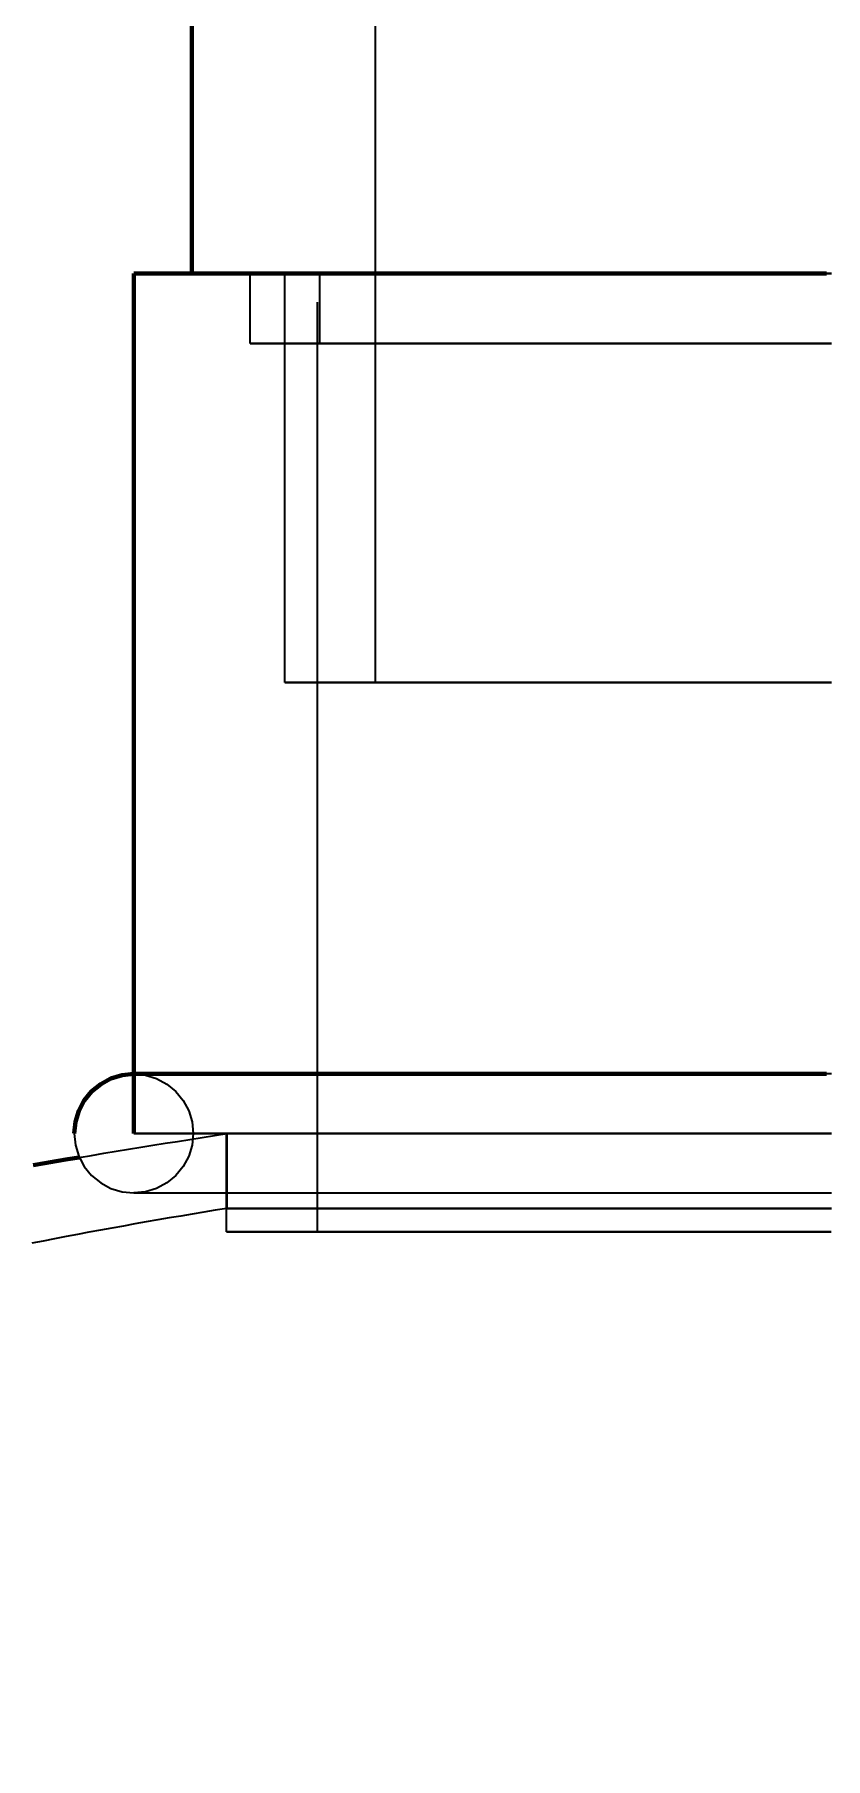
# Model space of a CAD drawing. Header units: millimetres. Extents: x 0 to 2382, y 0 to 420.
# Drawn here: x 283.09 to 286.49, y 298.5 to 305.92 of the extents above; entities that cross this region are included whole.
import ezdxf

# ---------------------------------------------------------------- set-up
doc = ezdxf.new("R2010")
doc.units = ezdxf.units.MM
doc.linetypes.add('IRAM-E-TRAZOS', pattern=[5, 4, -1])
for name, color, linetype, lineweight in [('01-VISIBLE', 7, 'CONTINUOUS', 70), ('02-OCULTA', 4, 'IRAM-E-TRAZOS', 35), ('08-FINA', 5, 'CONTINUOUS', 18)]:
    doc.layers.add(name, color=color, linetype=linetype, lineweight=lineweight)

msp = doc.modelspace()

# ---------------------------------------------------------------- linework, layer by layer
at = {"layer": '01-VISIBLE'}
for p, q in [((283.7625, 304.8869), (283.7625, 306.0869)), ((283.5125, 301.1869), (283.5125, 304.8869))]:
    msp.add_line(p, q, dxfattribs=at)
for points in [[(283.5125, 304.8869), (283.563, 304.8869), (283.6135, 304.8869), (283.664, 304.8869), (283.7144, 304.8869), (283.7649, 304.8869), (283.8154, 304.8869), (283.8659, 304.8869), (283.9164, 304.8869), (283.9669, 304.8869), (284.0173, 304.8869), (284.0678, 304.8869), (284.1183, 304.8869), (284.1688, 304.8869), (284.2193, 304.8869), (284.2698, 304.8869), (284.3202, 304.8869), (284.3707, 304.8869), (284.4212, 304.8869), (284.4717, 304.8869), (284.5222, 304.8869), (284.5727, 304.8869), (284.6231, 304.8869), (284.6736, 304.8869), (284.7241, 304.8869), (284.7746, 304.8869), (284.8251, 304.8869), (284.8756, 304.8869), (284.926, 304.8869), (284.9765, 304.8869), (285.027, 304.8869), (285.0775, 304.8869), (285.128, 304.8869), (285.1785, 304.8869), (285.229, 304.8869), (285.2794, 304.8869), (285.3299, 304.8869), (285.3804, 304.8869), (285.4309, 304.8869), (285.4814, 304.8869), (285.5319, 304.8869), (285.5823, 304.8869), (285.6328, 304.8869), (285.6833, 304.8869), (285.7338, 304.8869), (285.7843, 304.8869), (285.8348, 304.8869), (285.8852, 304.8869), (285.9357, 304.8869), (285.9862, 304.8869), (286.0367, 304.8869), (286.0872, 304.8869), (286.1377, 304.8869), (286.1881, 304.8869), (286.2386, 304.8869), (286.2891, 304.8869), (286.3396, 304.8869), (286.3901, 304.8869), (286.4406, 304.8869), (286.491, 304.8869)], [(283.5125, 301.4429), (283.4626, 301.438), (283.4145, 301.4234), (283.3703, 301.3998), (283.3315, 301.3679), (283.2996, 301.3291), (283.276, 301.2849), (283.2614, 301.2368), (283.2565, 301.1869)], [(286.491, 301.4429), (286.4406, 301.4429), (286.3901, 301.4429), (286.3396, 301.4429), (286.2891, 301.4429), (286.2386, 301.4429), (286.1881, 301.4429), (286.1377, 301.4429), (286.0872, 301.4429), (286.0367, 301.4429), (285.9862, 301.4429), (285.9357, 301.4429), (285.8852, 301.4429), (285.8348, 301.4429), (285.7843, 301.4429), (285.7338, 301.4429), (285.6833, 301.4429), (285.6328, 301.4429), (285.5823, 301.4429), (285.5319, 301.4429), (285.4814, 301.4429), (285.4309, 301.4429), (285.3804, 301.4429), (285.3299, 301.4429), (285.2794, 301.4429), (285.229, 301.4429), (285.1785, 301.4429), (285.128, 301.4429), (285.0775, 301.4429), (285.027, 301.4429), (284.9765, 301.4429), (284.926, 301.4429), (284.8756, 301.4429), (284.8251, 301.4429), (284.7746, 301.4429), (284.7241, 301.4429), (284.6736, 301.4429), (284.6231, 301.4429), (284.5727, 301.4429), (284.5222, 301.4429), (284.4717, 301.4429), (284.4212, 301.4429), (284.3707, 301.4429), (284.3202, 301.4429), (284.2698, 301.4429), (284.2193, 301.4429), (284.1688, 301.4429), (284.1183, 301.4429), (284.0678, 301.4429), (284.0173, 301.4429), (283.9669, 301.4429), (283.9164, 301.4429), (283.8659, 301.4429), (283.8154, 301.4429), (283.7649, 301.4429), (283.7144, 301.4429), (283.664, 301.4429), (283.6135, 301.4429), (283.563, 301.4429), (283.5125, 301.4429)], [(283.0804, 301.0506), (283.1298, 301.0591), (283.1792, 301.0675), (283.2286, 301.0759), (283.278, 301.0842)]]:
    msp.add_lwpolyline(points, dxfattribs=at)
at = {"layer": '02-OCULTA'}
for p, q in [((284.5525, 304.8869), (284.5525, 306.0869)), ((284.0125, 304.5869), (284.0125, 304.8869)), ((284.1625, 303.1269), (284.1625, 304.8869)), ((284.3025, 300.7644), (284.3025, 304.8869)), ((284.3125, 304.5869), (284.3125, 304.8869)), ((284.5525, 303.1269), (284.5525, 304.8869)), ((283.9115, 300.7644), (283.9115, 301.1869)), ((283.9125, 301.1869), (283.9125, 300.8644))]:
    msp.add_line(p, q, dxfattribs=at)
for points in [[(286.5125, 304.8869), (286.4625, 304.8869), (286.4125, 304.8869), (286.3625, 304.8869), (286.3125, 304.8869), (286.2625, 304.8869), (286.2125, 304.8869), (286.1625, 304.8869), (286.1125, 304.8869), (286.0625, 304.8869), (286.0125, 304.8869), (285.9625, 304.8869), (285.9125, 304.8869), (285.8625, 304.8869), (285.8125, 304.8869), (285.7625, 304.8869), (285.7125, 304.8869), (285.6625, 304.8869), (285.6125, 304.8869), (285.5625, 304.8869), (285.5125, 304.8869), (285.4625, 304.8869), (285.4125, 304.8869), (285.3625, 304.8869), (285.3125, 304.8869), (285.2625, 304.8869), (285.2125, 304.8869), (285.1625, 304.8869), (285.1125, 304.8869), (285.0625, 304.8869), (285.0125, 304.8869), (284.9625, 304.8869), (284.9125, 304.8869), (284.8625, 304.8869), (284.8125, 304.8869), (284.7625, 304.8869), (284.7125, 304.8869), (284.6625, 304.8869), (284.6125, 304.8869), (284.5625, 304.8869), (284.5125, 304.8869), (284.4625, 304.8869), (284.4125, 304.8869), (284.3625, 304.8869), (284.3125, 304.8869), (284.2625, 304.8869), (284.2125, 304.8869), (284.1625, 304.8869), (284.1125, 304.8869), (284.0625, 304.8869), (284.0125, 304.8869), (283.9625, 304.8869), (283.9125, 304.8869), (283.8625, 304.8869), (283.8125, 304.8869), (283.7625, 304.8869), (283.7125, 304.8869), (283.6625, 304.8869), (283.6125, 304.8869), (283.5625, 304.8869), (283.5125, 304.8869)], [(286.5125, 304.8869), (286.4625, 304.8869), (286.4125, 304.8869), (286.3625, 304.8869), (286.3125, 304.8869), (286.2625, 304.8869), (286.2125, 304.8869), (286.1625, 304.8869), (286.1125, 304.8869), (286.0625, 304.8869), (286.0125, 304.8869), (285.9625, 304.8869), (285.9125, 304.8869), (285.8625, 304.8869), (285.8125, 304.8869), (285.7625, 304.8869), (285.7125, 304.8869), (285.6625, 304.8869), (285.6125, 304.8869), (285.5625, 304.8869), (285.5125, 304.8869), (285.4625, 304.8869), (285.4125, 304.8869), (285.3625, 304.8869), (285.3125, 304.8869), (285.2625, 304.8869), (285.2125, 304.8869), (285.1625, 304.8869), (285.1125, 304.8869), (285.0625, 304.8869), (285.0125, 304.8869), (284.9625, 304.8869), (284.9125, 304.8869), (284.8625, 304.8869), (284.8125, 304.8869), (284.7625, 304.8869), (284.7125, 304.8869), (284.6625, 304.8869), (284.6125, 304.8869), (284.5625, 304.8869), (284.5125, 304.8869), (284.4625, 304.8869), (284.4125, 304.8869), (284.3625, 304.8869), (284.3125, 304.8869), (284.2625, 304.8869), (284.2125, 304.8869), (284.1625, 304.8869), (284.1125, 304.8869), (284.0625, 304.8869), (284.0125, 304.8869), (283.9625, 304.8869), (283.9125, 304.8869), (283.8625, 304.8869), (283.8125, 304.8869), (283.7625, 304.8869)], [(283.7625, 304.8869), (283.8125, 304.8869), (283.8625, 304.8869), (283.9125, 304.8869), (283.9625, 304.8869), (284.0125, 304.8869), (284.0625, 304.8869), (284.1125, 304.8869), (284.1625, 304.8869), (284.2125, 304.8869), (284.2625, 304.8869), (284.3125, 304.8869), (284.3625, 304.8869), (284.4125, 304.8869), (284.4625, 304.8869), (284.5125, 304.8869), (284.5625, 304.8869), (284.6125, 304.8869), (284.6625, 304.8869), (284.7125, 304.8869), (284.7625, 304.8869), (284.8125, 304.8869), (284.8625, 304.8869), (284.9125, 304.8869), (284.9625, 304.8869), (285.0125, 304.8869), (285.0625, 304.8869), (285.1125, 304.8869), (285.1625, 304.8869), (285.2125, 304.8869), (285.2625, 304.8869), (285.3125, 304.8869), (285.3625, 304.8869), (285.4125, 304.8869), (285.4625, 304.8869), (285.5125, 304.8869), (285.5625, 304.8869), (285.6125, 304.8869), (285.6625, 304.8869), (285.7125, 304.8869), (285.7625, 304.8869), (285.8125, 304.8869), (285.8625, 304.8869), (285.9125, 304.8869), (285.9625, 304.8869), (286.0125, 304.8869), (286.0625, 304.8869), (286.1125, 304.8869), (286.1625, 304.8869), (286.2125, 304.8869), (286.2625, 304.8869), (286.3125, 304.8869), (286.3625, 304.8869), (286.4125, 304.8869), (286.4625, 304.8869), (286.5125, 304.8869)], [(286.5125, 304.8869), (286.4625, 304.8869), (286.4125, 304.8869), (286.3625, 304.8869), (286.3125, 304.8869), (286.2625, 304.8869), (286.2125, 304.8869), (286.1625, 304.8869), (286.1125, 304.8869), (286.0625, 304.8869), (286.0125, 304.8869), (285.9625, 304.8869), (285.9125, 304.8869), (285.8625, 304.8869), (285.8125, 304.8869), (285.7625, 304.8869), (285.7125, 304.8869), (285.6625, 304.8869), (285.6125, 304.8869), (285.5625, 304.8869), (285.5125, 304.8869), (285.4625, 304.8869), (285.4125, 304.8869), (285.3625, 304.8869), (285.3125, 304.8869), (285.2625, 304.8869), (285.2125, 304.8869), (285.1625, 304.8869), (285.1125, 304.8869), (285.0625, 304.8869), (285.0125, 304.8869), (284.9625, 304.8869), (284.9125, 304.8869), (284.8625, 304.8869), (284.8125, 304.8869), (284.7625, 304.8869), (284.7125, 304.8869), (284.6625, 304.8869), (284.6125, 304.8869), (284.5625, 304.8869), (284.5125, 304.8869), (284.4625, 304.8869), (284.4125, 304.8869), (284.3625, 304.8869), (284.3125, 304.8869), (284.2625, 304.8869), (284.2125, 304.8869), (284.1625, 304.8869), (284.1125, 304.8869), (284.0625, 304.8869), (284.0125, 304.8869)], [(284.0125, 304.8869), (284.0625, 304.8869), (284.1125, 304.8869), (284.1625, 304.8869), (284.2125, 304.8869), (284.2625, 304.8869), (284.3125, 304.8869), (284.3625, 304.8869), (284.4125, 304.8869), (284.4625, 304.8869), (284.5125, 304.8869), (284.5625, 304.8869), (284.6125, 304.8869), (284.6625, 304.8869), (284.7125, 304.8869), (284.7625, 304.8869), (284.8125, 304.8869), (284.8625, 304.8869), (284.9125, 304.8869), (284.9625, 304.8869), (285.0125, 304.8869), (285.0625, 304.8869), (285.1125, 304.8869), (285.1625, 304.8869), (285.2125, 304.8869), (285.2625, 304.8869), (285.3125, 304.8869), (285.3625, 304.8869), (285.4125, 304.8869), (285.4625, 304.8869), (285.5125, 304.8869), (285.5625, 304.8869), (285.6125, 304.8869), (285.6625, 304.8869), (285.7125, 304.8869), (285.7625, 304.8869), (285.8125, 304.8869), (285.8625, 304.8869), (285.9125, 304.8869), (285.9625, 304.8869), (286.0125, 304.8869), (286.0625, 304.8869), (286.1125, 304.8869), (286.1625, 304.8869), (286.2125, 304.8869), (286.2625, 304.8869), (286.3125, 304.8869), (286.3625, 304.8869), (286.4125, 304.8869), (286.4625, 304.8869), (286.5125, 304.8869)], [(286.5125, 304.8869), (286.4625, 304.8869), (286.4125, 304.8869), (286.3625, 304.8869), (286.3125, 304.8869), (286.2625, 304.8869), (286.2125, 304.8869), (286.1625, 304.8869), (286.1125, 304.8869), (286.0625, 304.8869), (286.0125, 304.8869), (285.9625, 304.8869), (285.9125, 304.8869), (285.8625, 304.8869), (285.8125, 304.8869), (285.7625, 304.8869), (285.7125, 304.8869), (285.6625, 304.8869), (285.6125, 304.8869), (285.5625, 304.8869), (285.5125, 304.8869), (285.4625, 304.8869), (285.4125, 304.8869), (285.3625, 304.8869), (285.3125, 304.8869), (285.2625, 304.8869), (285.2125, 304.8869), (285.1625, 304.8869), (285.1125, 304.8869), (285.0625, 304.8869), (285.0125, 304.8869), (284.9625, 304.8869), (284.9125, 304.8869), (284.8625, 304.8869), (284.8125, 304.8869), (284.7625, 304.8869), (284.7125, 304.8869), (284.6625, 304.8869), (284.6125, 304.8869), (284.5625, 304.8869), (284.5125, 304.8869), (284.4625, 304.8869), (284.4125, 304.8869), (284.3625, 304.8869), (284.3125, 304.8869), (284.2625, 304.8869), (284.2125, 304.8869), (284.1625, 304.8869)], [(284.1625, 304.8869), (284.2125, 304.8869), (284.2625, 304.8869), (284.3125, 304.8869), (284.3625, 304.8869), (284.4125, 304.8869), (284.4625, 304.8869), (284.5125, 304.8869), (284.5625, 304.8869), (284.6125, 304.8869), (284.6625, 304.8869), (284.7125, 304.8869), (284.7625, 304.8869), (284.8125, 304.8869), (284.8625, 304.8869), (284.9125, 304.8869), (284.9625, 304.8869), (285.0125, 304.8869), (285.0625, 304.8869), (285.1125, 304.8869), (285.1625, 304.8869), (285.2125, 304.8869), (285.2625, 304.8869), (285.3125, 304.8869), (285.3625, 304.8869), (285.4125, 304.8869), (285.4625, 304.8869), (285.5125, 304.8869), (285.5625, 304.8869), (285.6125, 304.8869), (285.6625, 304.8869), (285.7125, 304.8869), (285.7625, 304.8869), (285.8125, 304.8869), (285.8625, 304.8869), (285.9125, 304.8869), (285.9625, 304.8869), (286.0125, 304.8869), (286.0625, 304.8869), (286.1125, 304.8869), (286.1625, 304.8869), (286.2125, 304.8869), (286.2625, 304.8869), (286.3125, 304.8869), (286.3625, 304.8869), (286.4125, 304.8869), (286.4625, 304.8869), (286.5125, 304.8869)], [(286.5086, 304.8869), (286.4585, 304.8869), (286.4083, 304.8869), (286.3582, 304.8869), (286.3081, 304.8869), (286.2579, 304.8869), (286.2078, 304.8869), (286.1576, 304.8869), (286.1075, 304.8869), (286.0574, 304.8869), (286.0072, 304.8869), (285.9571, 304.8869), (285.9069, 304.8869), (285.8568, 304.8869), (285.8067, 304.8869), (285.7565, 304.8869), (285.7064, 304.8869), (285.6562, 304.8869), (285.6061, 304.8869), (285.556, 304.8869), (285.5058, 304.8869), (285.4557, 304.8869), (285.4056, 304.8869), (285.3554, 304.8869), (285.3053, 304.8869), (285.2551, 304.8869), (285.205, 304.8869), (285.1549, 304.8869), (285.1047, 304.8869), (285.0546, 304.8869), (285.0044, 304.8869), (284.9543, 304.8869), (284.9042, 304.8869), (284.854, 304.8869), (284.8039, 304.8869), (284.7537, 304.8869), (284.7036, 304.8869), (284.6535, 304.8869), (284.6033, 304.8869), (284.5532, 304.8869), (284.5031, 304.8869), (284.4529, 304.8869), (284.4028, 304.8869), (284.3526, 304.8869), (284.3025, 304.8869)], [(284.3025, 304.8869), (284.3526, 304.8869), (284.4028, 304.8869), (284.4529, 304.8869), (284.5031, 304.8869), (284.5532, 304.8869), (284.6033, 304.8869), (284.6535, 304.8869), (284.7036, 304.8869), (284.7537, 304.8869), (284.8039, 304.8869), (284.854, 304.8869), (284.9042, 304.8869), (284.9543, 304.8869), (285.0044, 304.8869), (285.0546, 304.8869), (285.1047, 304.8869), (285.1549, 304.8869), (285.205, 304.8869), (285.2551, 304.8869), (285.3053, 304.8869), (285.3554, 304.8869), (285.4056, 304.8869), (285.4557, 304.8869), (285.5058, 304.8869), (285.556, 304.8869), (285.6061, 304.8869), (285.6562, 304.8869), (285.7064, 304.8869), (285.7565, 304.8869), (285.8067, 304.8869), (285.8568, 304.8869), (285.9069, 304.8869), (285.9571, 304.8869), (286.0072, 304.8869), (286.0574, 304.8869), (286.1075, 304.8869), (286.1576, 304.8869), (286.2078, 304.8869), (286.2579, 304.8869), (286.3081, 304.8869), (286.3582, 304.8869), (286.4083, 304.8869), (286.4585, 304.8869), (286.5086, 304.8869)], [(286.5125, 304.8869), (286.4625, 304.8869), (286.4125, 304.8869), (286.3625, 304.8869), (286.3125, 304.8869), (286.2625, 304.8869), (286.2125, 304.8869), (286.1625, 304.8869), (286.1125, 304.8869), (286.0625, 304.8869), (286.0125, 304.8869), (285.9625, 304.8869), (285.9125, 304.8869), (285.8625, 304.8869), (285.8125, 304.8869), (285.7625, 304.8869), (285.7125, 304.8869), (285.6625, 304.8869), (285.6125, 304.8869), (285.5625, 304.8869), (285.5125, 304.8869), (285.4625, 304.8869), (285.4125, 304.8869), (285.3625, 304.8869), (285.3125, 304.8869), (285.2625, 304.8869), (285.2125, 304.8869), (285.1625, 304.8869), (285.1125, 304.8869), (285.0625, 304.8869), (285.0125, 304.8869), (284.9625, 304.8869), (284.9125, 304.8869), (284.8625, 304.8869), (284.8125, 304.8869), (284.7625, 304.8869), (284.7125, 304.8869), (284.6625, 304.8869), (284.6125, 304.8869), (284.5625, 304.8869), (284.5125, 304.8869), (284.4625, 304.8869), (284.4125, 304.8869), (284.3625, 304.8869), (284.3125, 304.8869)], [(284.3125, 304.8869), (284.3625, 304.8869), (284.4125, 304.8869), (284.4625, 304.8869), (284.5125, 304.8869), (284.5625, 304.8869), (284.6125, 304.8869), (284.6625, 304.8869), (284.7125, 304.8869), (284.7625, 304.8869), (284.8125, 304.8869), (284.8625, 304.8869), (284.9125, 304.8869), (284.9625, 304.8869), (285.0125, 304.8869), (285.0625, 304.8869), (285.1125, 304.8869), (285.1625, 304.8869), (285.2125, 304.8869), (285.2625, 304.8869), (285.3125, 304.8869), (285.3625, 304.8869), (285.4125, 304.8869), (285.4625, 304.8869), (285.5125, 304.8869), (285.5625, 304.8869), (285.6125, 304.8869), (285.6625, 304.8869), (285.7125, 304.8869), (285.7625, 304.8869), (285.8125, 304.8869), (285.8625, 304.8869), (285.9125, 304.8869), (285.9625, 304.8869), (286.0125, 304.8869), (286.0625, 304.8869), (286.1125, 304.8869), (286.1625, 304.8869), (286.2125, 304.8869), (286.2625, 304.8869), (286.3125, 304.8869), (286.3625, 304.8869), (286.4125, 304.8869), (286.4625, 304.8869), (286.5125, 304.8869)], [(286.5083, 304.8869), (286.4582, 304.8869), (286.408, 304.8869), (286.3579, 304.8869), (286.3077, 304.8869), (286.2576, 304.8869), (286.2074, 304.8869), (286.1573, 304.8869), (286.1071, 304.8869), (286.057, 304.8869), (286.0068, 304.8869), (285.9567, 304.8869), (285.9065, 304.8869), (285.8564, 304.8869), (285.8062, 304.8869), (285.7561, 304.8869), (285.7059, 304.8869), (285.6558, 304.8869), (285.6056, 304.8869), (285.5555, 304.8869), (285.5053, 304.8869), (285.4552, 304.8869), (285.405, 304.8869), (285.3549, 304.8869), (285.3047, 304.8869), (285.2546, 304.8869), (285.2044, 304.8869), (285.1543, 304.8869), (285.1041, 304.8869), (285.054, 304.8869), (285.0038, 304.8869), (284.9537, 304.8869), (284.9035, 304.8869), (284.8534, 304.8869), (284.8032, 304.8869), (284.7531, 304.8869), (284.7029, 304.8869), (284.6528, 304.8869), (284.6026, 304.8869), (284.5525, 304.8869)], [(284.5525, 304.8869), (284.6026, 304.8869), (284.6528, 304.8869), (284.7029, 304.8869), (284.7531, 304.8869), (284.8032, 304.8869), (284.8534, 304.8869), (284.9035, 304.8869), (284.9537, 304.8869), (285.0038, 304.8869), (285.054, 304.8869), (285.1041, 304.8869), (285.1543, 304.8869), (285.2044, 304.8869), (285.2546, 304.8869), (285.3047, 304.8869), (285.3549, 304.8869), (285.405, 304.8869), (285.4552, 304.8869), (285.5053, 304.8869), (285.5555, 304.8869), (285.6056, 304.8869), (285.6558, 304.8869), (285.7059, 304.8869), (285.7561, 304.8869), (285.8062, 304.8869), (285.8564, 304.8869), (285.9065, 304.8869), (285.9567, 304.8869), (286.0068, 304.8869), (286.057, 304.8869), (286.1071, 304.8869), (286.1573, 304.8869), (286.2074, 304.8869), (286.2576, 304.8869), (286.3077, 304.8869), (286.3579, 304.8869), (286.408, 304.8869), (286.4582, 304.8869), (286.5083, 304.8869)], [(286.5083, 304.8869), (286.4582, 304.8869), (286.408, 304.8869), (286.3579, 304.8869), (286.3077, 304.8869), (286.2576, 304.8869), (286.2074, 304.8869), (286.1573, 304.8869), (286.1071, 304.8869), (286.057, 304.8869), (286.0068, 304.8869), (285.9567, 304.8869), (285.9065, 304.8869), (285.8564, 304.8869), (285.8062, 304.8869), (285.7561, 304.8869), (285.7059, 304.8869), (285.6558, 304.8869), (285.6056, 304.8869), (285.5555, 304.8869), (285.5053, 304.8869), (285.4552, 304.8869), (285.405, 304.8869), (285.3549, 304.8869), (285.3047, 304.8869), (285.2546, 304.8869), (285.2044, 304.8869), (285.1543, 304.8869), (285.1041, 304.8869), (285.054, 304.8869), (285.0038, 304.8869), (284.9537, 304.8869), (284.9035, 304.8869), (284.8534, 304.8869), (284.8032, 304.8869), (284.7531, 304.8869), (284.7029, 304.8869), (284.6528, 304.8869), (284.6026, 304.8869), (284.5525, 304.8869)], [(284.5525, 304.8869), (284.6026, 304.8869), (284.6528, 304.8869), (284.7029, 304.8869), (284.7531, 304.8869), (284.8032, 304.8869), (284.8534, 304.8869), (284.9035, 304.8869), (284.9537, 304.8869), (285.0038, 304.8869), (285.054, 304.8869), (285.1041, 304.8869), (285.1543, 304.8869), (285.2044, 304.8869), (285.2546, 304.8869), (285.3047, 304.8869), (285.3549, 304.8869), (285.405, 304.8869), (285.4552, 304.8869), (285.5053, 304.8869), (285.5555, 304.8869), (285.6056, 304.8869), (285.6558, 304.8869), (285.7059, 304.8869), (285.7561, 304.8869), (285.8062, 304.8869), (285.8564, 304.8869), (285.9065, 304.8869), (285.9567, 304.8869), (286.0068, 304.8869), (286.057, 304.8869), (286.1071, 304.8869), (286.1573, 304.8869), (286.2074, 304.8869), (286.2576, 304.8869), (286.3077, 304.8869), (286.3579, 304.8869), (286.408, 304.8869), (286.4582, 304.8869), (286.5083, 304.8869)], [(286.5125, 304.5869), (286.4625, 304.5869), (286.4125, 304.5869), (286.3625, 304.5869), (286.3125, 304.5869), (286.2625, 304.5869), (286.2125, 304.5869), (286.1625, 304.5869), (286.1125, 304.5869), (286.0625, 304.5869), (286.0125, 304.5869), (285.9625, 304.5869), (285.9125, 304.5869), (285.8625, 304.5869), (285.8125, 304.5869), (285.7625, 304.5869), (285.7125, 304.5869), (285.6625, 304.5869), (285.6125, 304.5869), (285.5625, 304.5869), (285.5125, 304.5869), (285.4625, 304.5869), (285.4125, 304.5869), (285.3625, 304.5869), (285.3125, 304.5869), (285.2625, 304.5869), (285.2125, 304.5869), (285.1625, 304.5869), (285.1125, 304.5869), (285.0625, 304.5869), (285.0125, 304.5869), (284.9625, 304.5869), (284.9125, 304.5869), (284.8625, 304.5869), (284.8125, 304.5869), (284.7625, 304.5869), (284.7125, 304.5869), (284.6625, 304.5869), (284.6125, 304.5869), (284.5625, 304.5869), (284.5125, 304.5869), (284.4625, 304.5869), (284.4125, 304.5869), (284.3625, 304.5869), (284.3125, 304.5869), (284.2625, 304.5869), (284.2125, 304.5869), (284.1625, 304.5869), (284.1125, 304.5869), (284.0625, 304.5869), (284.0125, 304.5869)], [(284.0125, 304.5869), (284.0625, 304.5869), (284.1125, 304.5869), (284.1625, 304.5869), (284.2125, 304.5869), (284.2625, 304.5869), (284.3125, 304.5869), (284.3625, 304.5869), (284.4125, 304.5869), (284.4625, 304.5869), (284.5125, 304.5869), (284.5625, 304.5869), (284.6125, 304.5869), (284.6625, 304.5869), (284.7125, 304.5869), (284.7625, 304.5869), (284.8125, 304.5869), (284.8625, 304.5869), (284.9125, 304.5869), (284.9625, 304.5869), (285.0125, 304.5869), (285.0625, 304.5869), (285.1125, 304.5869), (285.1625, 304.5869), (285.2125, 304.5869), (285.2625, 304.5869), (285.3125, 304.5869), (285.3625, 304.5869), (285.4125, 304.5869), (285.4625, 304.5869), (285.5125, 304.5869), (285.5625, 304.5869), (285.6125, 304.5869), (285.6625, 304.5869), (285.7125, 304.5869), (285.7625, 304.5869), (285.8125, 304.5869), (285.8625, 304.5869), (285.9125, 304.5869), (285.9625, 304.5869), (286.0125, 304.5869), (286.0625, 304.5869), (286.1125, 304.5869), (286.1625, 304.5869), (286.2125, 304.5869), (286.2625, 304.5869), (286.3125, 304.5869), (286.3625, 304.5869), (286.4125, 304.5869), (286.4625, 304.5869), (286.5125, 304.5869)], [(286.5125, 304.5869), (286.4625, 304.5869), (286.4125, 304.5869), (286.3625, 304.5869), (286.3125, 304.5869), (286.2625, 304.5869), (286.2125, 304.5869), (286.1625, 304.5869), (286.1125, 304.5869), (286.0625, 304.5869), (286.0125, 304.5869), (285.9625, 304.5869), (285.9125, 304.5869), (285.8625, 304.5869), (285.8125, 304.5869), (285.7625, 304.5869), (285.7125, 304.5869), (285.6625, 304.5869), (285.6125, 304.5869), (285.5625, 304.5869), (285.5125, 304.5869), (285.4625, 304.5869), (285.4125, 304.5869), (285.3625, 304.5869), (285.3125, 304.5869), (285.2625, 304.5869), (285.2125, 304.5869), (285.1625, 304.5869), (285.1125, 304.5869), (285.0625, 304.5869), (285.0125, 304.5869), (284.9625, 304.5869), (284.9125, 304.5869), (284.8625, 304.5869), (284.8125, 304.5869), (284.7625, 304.5869), (284.7125, 304.5869), (284.6625, 304.5869), (284.6125, 304.5869), (284.5625, 304.5869), (284.5125, 304.5869), (284.4625, 304.5869), (284.4125, 304.5869), (284.3625, 304.5869), (284.3125, 304.5869)], [(284.3125, 304.5869), (284.3625, 304.5869), (284.4125, 304.5869), (284.4625, 304.5869), (284.5125, 304.5869), (284.5625, 304.5869), (284.6125, 304.5869), (284.6625, 304.5869), (284.7125, 304.5869), (284.7625, 304.5869), (284.8125, 304.5869), (284.8625, 304.5869), (284.9125, 304.5869), (284.9625, 304.5869), (285.0125, 304.5869), (285.0625, 304.5869), (285.1125, 304.5869), (285.1625, 304.5869), (285.2125, 304.5869), (285.2625, 304.5869), (285.3125, 304.5869), (285.3625, 304.5869), (285.4125, 304.5869), (285.4625, 304.5869), (285.5125, 304.5869), (285.5625, 304.5869), (285.6125, 304.5869), (285.6625, 304.5869), (285.7125, 304.5869), (285.7625, 304.5869), (285.8125, 304.5869), (285.8625, 304.5869), (285.9125, 304.5869), (285.9625, 304.5869), (286.0125, 304.5869), (286.0625, 304.5869), (286.1125, 304.5869), (286.1625, 304.5869), (286.2125, 304.5869), (286.2625, 304.5869), (286.3125, 304.5869), (286.3625, 304.5869), (286.4125, 304.5869), (286.4625, 304.5869), (286.5125, 304.5869)], [(286.5125, 303.1269), (286.4625, 303.1269), (286.4125, 303.1269), (286.3625, 303.1269), (286.3125, 303.1269), (286.2625, 303.1269), (286.2125, 303.1269), (286.1625, 303.1269), (286.1125, 303.1269), (286.0625, 303.1269), (286.0125, 303.1269), (285.9625, 303.1269), (285.9125, 303.1269), (285.8625, 303.1269), (285.8125, 303.1269), (285.7625, 303.1269), (285.7125, 303.1269), (285.6625, 303.1269), (285.6125, 303.1269), (285.5625, 303.1269), (285.5125, 303.1269), (285.4625, 303.1269), (285.4125, 303.1269), (285.3625, 303.1269), (285.3125, 303.1269), (285.2625, 303.1269), (285.2125, 303.1269), (285.1625, 303.1269), (285.1125, 303.1269), (285.0625, 303.1269), (285.0125, 303.1269), (284.9625, 303.1269), (284.9125, 303.1269), (284.8625, 303.1269), (284.8125, 303.1269), (284.7625, 303.1269), (284.7125, 303.1269), (284.6625, 303.1269), (284.6125, 303.1269), (284.5625, 303.1269), (284.5125, 303.1269), (284.4625, 303.1269), (284.4125, 303.1269), (284.3625, 303.1269), (284.3125, 303.1269), (284.2625, 303.1269), (284.2125, 303.1269), (284.1625, 303.1269)], [(284.1625, 303.1269), (284.2125, 303.1269), (284.2625, 303.1269), (284.3125, 303.1269), (284.3625, 303.1269), (284.4125, 303.1269), (284.4625, 303.1269), (284.5125, 303.1269), (284.5625, 303.1269), (284.6125, 303.1269), (284.6625, 303.1269), (284.7125, 303.1269), (284.7625, 303.1269), (284.8125, 303.1269), (284.8625, 303.1269), (284.9125, 303.1269), (284.9625, 303.1269), (285.0125, 303.1269), (285.0625, 303.1269), (285.1125, 303.1269), (285.1625, 303.1269), (285.2125, 303.1269), (285.2625, 303.1269), (285.3125, 303.1269), (285.3625, 303.1269), (285.4125, 303.1269), (285.4625, 303.1269), (285.5125, 303.1269), (285.5625, 303.1269), (285.6125, 303.1269), (285.6625, 303.1269), (285.7125, 303.1269), (285.7625, 303.1269), (285.8125, 303.1269), (285.8625, 303.1269), (285.9125, 303.1269), (285.9625, 303.1269), (286.0125, 303.1269), (286.0625, 303.1269), (286.1125, 303.1269), (286.1625, 303.1269), (286.2125, 303.1269), (286.2625, 303.1269), (286.3125, 303.1269), (286.3625, 303.1269), (286.4125, 303.1269), (286.4625, 303.1269), (286.5125, 303.1269)], [(286.5083, 303.1269), (286.4582, 303.1269), (286.408, 303.1269), (286.3579, 303.1269), (286.3077, 303.1269), (286.2576, 303.1269), (286.2074, 303.1269), (286.1573, 303.1269), (286.1071, 303.1269), (286.057, 303.1269), (286.0068, 303.1269), (285.9567, 303.1269), (285.9065, 303.1269), (285.8564, 303.1269), (285.8062, 303.1269), (285.7561, 303.1269), (285.7059, 303.1269), (285.6558, 303.1269), (285.6056, 303.1269), (285.5555, 303.1269), (285.5053, 303.1269), (285.4552, 303.1269), (285.405, 303.1269), (285.3549, 303.1269), (285.3047, 303.1269), (285.2546, 303.1269), (285.2044, 303.1269), (285.1543, 303.1269), (285.1041, 303.1269), (285.054, 303.1269), (285.0038, 303.1269), (284.9537, 303.1269), (284.9035, 303.1269), (284.8534, 303.1269), (284.8032, 303.1269), (284.7531, 303.1269), (284.7029, 303.1269), (284.6528, 303.1269), (284.6026, 303.1269), (284.5525, 303.1269)], [(284.5525, 303.1269), (284.6026, 303.1269), (284.6528, 303.1269), (284.7029, 303.1269), (284.7531, 303.1269), (284.8032, 303.1269), (284.8534, 303.1269), (284.9035, 303.1269), (284.9537, 303.1269), (285.0038, 303.1269), (285.054, 303.1269), (285.1041, 303.1269), (285.1543, 303.1269), (285.2044, 303.1269), (285.2546, 303.1269), (285.3047, 303.1269), (285.3549, 303.1269), (285.405, 303.1269), (285.4552, 303.1269), (285.5053, 303.1269), (285.5555, 303.1269), (285.6056, 303.1269), (285.6558, 303.1269), (285.7059, 303.1269), (285.7561, 303.1269), (285.8062, 303.1269), (285.8564, 303.1269), (285.9065, 303.1269), (285.9567, 303.1269), (286.0068, 303.1269), (286.057, 303.1269), (286.1071, 303.1269), (286.1573, 303.1269), (286.2074, 303.1269), (286.2576, 303.1269), (286.3077, 303.1269), (286.3579, 303.1269), (286.408, 303.1269), (286.4582, 303.1269), (286.5083, 303.1269)], [(286.5125, 301.4429), (286.4625, 301.4429), (286.4125, 301.4429), (286.3625, 301.4429), (286.3125, 301.4429), (286.2625, 301.4429), (286.2125, 301.4429), (286.1625, 301.4429), (286.1125, 301.4429), (286.0625, 301.4429), (286.0125, 301.4429), (285.9625, 301.4429), (285.9125, 301.4429), (285.8625, 301.4429), (285.8125, 301.4429), (285.7625, 301.4429), (285.7125, 301.4429), (285.6625, 301.4429), (285.6125, 301.4429), (285.5625, 301.4429), (285.5125, 301.4429), (285.4625, 301.4429), (285.4125, 301.4429), (285.3625, 301.4429), (285.3125, 301.4429), (285.2625, 301.4429), (285.2125, 301.4429), (285.1625, 301.4429), (285.1125, 301.4429), (285.0625, 301.4429), (285.0125, 301.4429), (284.9625, 301.4429), (284.9125, 301.4429), (284.8625, 301.4429), (284.8125, 301.4429), (284.7625, 301.4429), (284.7125, 301.4429), (284.6625, 301.4429), (284.6125, 301.4429), (284.5625, 301.4429), (284.5125, 301.4429), (284.4625, 301.4429), (284.4125, 301.4429), (284.3625, 301.4429), (284.3125, 301.4429), (284.2625, 301.4429), (284.2125, 301.4429), (284.1625, 301.4429), (284.1125, 301.4429), (284.0625, 301.4429), (284.0125, 301.4429), (283.9625, 301.4429), (283.9125, 301.4429), (283.8625, 301.4429), (283.8125, 301.4429), (283.7625, 301.4429), (283.7125, 301.4429), (283.6625, 301.4429), (283.6125, 301.4429), (283.5625, 301.4429), (283.5125, 301.4429)], [(283.5125, 301.4429), (283.5624, 301.438), (283.6105, 301.4234), (283.6547, 301.3998), (283.6935, 301.3679), (283.7254, 301.3291), (283.749, 301.2849), (283.7636, 301.2368), (283.7685, 301.1869), (283.7636, 301.137), (283.749, 301.0889), (283.7254, 301.0447), (283.6935, 301.0059), (283.6547, 300.974), (283.6105, 300.9504), (283.5624, 300.9358), (283.5125, 300.9309)], [(283.2565, 301.1869), (283.2614, 301.137), (283.276, 301.0889), (283.2996, 301.0447), (283.3315, 301.0059), (283.3703, 300.974), (283.4145, 300.9504), (283.4626, 300.9358), (283.5125, 300.9309)], [(283.278, 301.0842), (283.3309, 301.0929), (283.3837, 301.1017), (283.4366, 301.1104), (283.4894, 301.119), (283.5423, 301.1276), (283.5952, 301.1362), (283.648, 301.1446), (283.7009, 301.1531), (283.7538, 301.1615), (283.8067, 301.1699), (283.8596, 301.1783), (283.9125, 301.1869)], [(286.5125, 301.1869), (286.4625, 301.1869), (286.4125, 301.1869), (286.3625, 301.1869), (286.3125, 301.1869), (286.2625, 301.1869), (286.2125, 301.1869), (286.1625, 301.1869), (286.1125, 301.1869), (286.0625, 301.1869), (286.0125, 301.1869), (285.9625, 301.1869), (285.9125, 301.1869), (285.8625, 301.1869), (285.8125, 301.1869), (285.7625, 301.1869), (285.7125, 301.1869), (285.6625, 301.1869), (285.6125, 301.1869), (285.5625, 301.1869), (285.5125, 301.1869), (285.4625, 301.1869), (285.4125, 301.1869), (285.3625, 301.1869), (285.3125, 301.1869), (285.2625, 301.1869), (285.2125, 301.1869), (285.1625, 301.1869), (285.1125, 301.1869), (285.0625, 301.1869), (285.0125, 301.1869), (284.9625, 301.1869), (284.9125, 301.1869), (284.8625, 301.1869), (284.8125, 301.1869), (284.7625, 301.1869), (284.7125, 301.1869), (284.6625, 301.1869), (284.6125, 301.1869), (284.5625, 301.1869), (284.5125, 301.1869), (284.4625, 301.1869), (284.4125, 301.1869), (284.3625, 301.1869), (284.3125, 301.1869), (284.2625, 301.1869), (284.2125, 301.1869), (284.1625, 301.1869), (284.1125, 301.1869), (284.0625, 301.1869), (284.0125, 301.1869), (283.9625, 301.1869), (283.9125, 301.1869), (283.8625, 301.1869), (283.8125, 301.1869), (283.7625, 301.1869), (283.7125, 301.1869), (283.6625, 301.1869), (283.6125, 301.1869), (283.5625, 301.1869), (283.5125, 301.1869)], [(283.5125, 301.1869), (283.5625, 301.1869), (283.6125, 301.1869), (283.6625, 301.1869), (283.7125, 301.1869), (283.7625, 301.1869), (283.8125, 301.1869), (283.8625, 301.1869), (283.9125, 301.1869), (283.9625, 301.1869), (284.0125, 301.1869), (284.0625, 301.1869), (284.1125, 301.1869), (284.1625, 301.1869), (284.2125, 301.1869), (284.2625, 301.1869), (284.3125, 301.1869), (284.3625, 301.1869), (284.4125, 301.1869), (284.4625, 301.1869), (284.5125, 301.1869), (284.5625, 301.1869), (284.6125, 301.1869), (284.6625, 301.1869), (284.7125, 301.1869), (284.7625, 301.1869), (284.8125, 301.1869), (284.8625, 301.1869), (284.9125, 301.1869), (284.9625, 301.1869), (285.0125, 301.1869), (285.0625, 301.1869), (285.1125, 301.1869), (285.1625, 301.1869), (285.2125, 301.1869), (285.2625, 301.1869), (285.3125, 301.1869), (285.3625, 301.1869), (285.4125, 301.1869), (285.4625, 301.1869), (285.5125, 301.1869), (285.5625, 301.1869), (285.6125, 301.1869), (285.6625, 301.1869), (285.7125, 301.1869), (285.7625, 301.1869), (285.8125, 301.1869), (285.8625, 301.1869), (285.9125, 301.1869), (285.9625, 301.1869), (286.0125, 301.1869), (286.0625, 301.1869), (286.1125, 301.1869), (286.1625, 301.1869), (286.2125, 301.1869), (286.2625, 301.1869), (286.3125, 301.1869), (286.3625, 301.1869), (286.4125, 301.1869), (286.4625, 301.1869), (286.5125, 301.1869)], [(286.5121, 301.1869), (286.4621, 301.1869), (286.4121, 301.1869), (286.3621, 301.1869), (286.3121, 301.1869), (286.2621, 301.1869), (286.2121, 301.1869), (286.1621, 301.1869), (286.112, 301.1869), (286.062, 301.1869), (286.012, 301.1869), (285.962, 301.1869), (285.912, 301.1869), (285.862, 301.1869), (285.812, 301.1869), (285.762, 301.1869), (285.7119, 301.1869), (285.6619, 301.1869), (285.6119, 301.1869), (285.5619, 301.1869), (285.5119, 301.1869), (285.4619, 301.1869), (285.4119, 301.1869), (285.3619, 301.1869), (285.3118, 301.1869), (285.2618, 301.1869), (285.2118, 301.1869), (285.1618, 301.1869), (285.1118, 301.1869), (285.0618, 301.1869), (285.0118, 301.1869), (284.9618, 301.1869), (284.9117, 301.1869), (284.8617, 301.1869), (284.8117, 301.1869), (284.7617, 301.1869), (284.7117, 301.1869), (284.6617, 301.1869), (284.6117, 301.1869), (284.5617, 301.1869), (284.5116, 301.1869), (284.4616, 301.1869), (284.4116, 301.1869), (284.3616, 301.1869), (284.3116, 301.1869), (284.2616, 301.1869), (284.2116, 301.1869), (284.1616, 301.1869), (284.1115, 301.1869), (284.0615, 301.1869), (284.0115, 301.1869), (283.9615, 301.1869), (283.9115, 301.1869)], [(283.9115, 301.1869), (283.9615, 301.1869), (284.0115, 301.1869), (284.0615, 301.1869), (284.1115, 301.1869), (284.1616, 301.1869), (284.2116, 301.1869), (284.2616, 301.1869), (284.3116, 301.1869), (284.3616, 301.1869), (284.4116, 301.1869), (284.4616, 301.1869), (284.5116, 301.1869), (284.5617, 301.1869), (284.6117, 301.1869), (284.6617, 301.1869), (284.7117, 301.1869), (284.7617, 301.1869), (284.8117, 301.1869), (284.8617, 301.1869), (284.9117, 301.1869), (284.9618, 301.1869), (285.0118, 301.1869), (285.0618, 301.1869), (285.1118, 301.1869), (285.1618, 301.1869), (285.2118, 301.1869), (285.2618, 301.1869), (285.3118, 301.1869), (285.3619, 301.1869), (285.4119, 301.1869), (285.4619, 301.1869), (285.5119, 301.1869), (285.5619, 301.1869), (285.6119, 301.1869), (285.6619, 301.1869), (285.7119, 301.1869), (285.762, 301.1869), (285.812, 301.1869), (285.862, 301.1869), (285.912, 301.1869), (285.962, 301.1869), (286.012, 301.1869), (286.062, 301.1869), (286.112, 301.1869), (286.1621, 301.1869), (286.2121, 301.1869), (286.2621, 301.1869), (286.3121, 301.1869), (286.3621, 301.1869), (286.4121, 301.1869), (286.4621, 301.1869), (286.5121, 301.1869)], [(286.5125, 301.1869), (286.4625, 301.1869), (286.4125, 301.1869), (286.3625, 301.1869), (286.3125, 301.1869), (286.2625, 301.1869), (286.2125, 301.1869), (286.1625, 301.1869), (286.1125, 301.1869), (286.0625, 301.1869), (286.0125, 301.1869), (285.9625, 301.1869), (285.9125, 301.1869), (285.8625, 301.1869), (285.8125, 301.1869), (285.7625, 301.1869), (285.7125, 301.1869), (285.6625, 301.1869), (285.6125, 301.1869), (285.5625, 301.1869), (285.5125, 301.1869), (285.4625, 301.1869), (285.4125, 301.1869), (285.3625, 301.1869), (285.3125, 301.1869), (285.2625, 301.1869), (285.2125, 301.1869), (285.1625, 301.1869), (285.1125, 301.1869), (285.0625, 301.1869), (285.0125, 301.1869), (284.9625, 301.1869), (284.9125, 301.1869), (284.8625, 301.1869), (284.8125, 301.1869), (284.7625, 301.1869), (284.7125, 301.1869), (284.6625, 301.1869), (284.6125, 301.1869), (284.5625, 301.1869), (284.5125, 301.1869), (284.4625, 301.1869), (284.4125, 301.1869), (284.3625, 301.1869), (284.3125, 301.1869), (284.2625, 301.1869), (284.2125, 301.1869), (284.1625, 301.1869), (284.1125, 301.1869), (284.0625, 301.1869), (284.0125, 301.1869), (283.9625, 301.1869), (283.9125, 301.1869)], [(283.9125, 301.1869), (283.9625, 301.1869), (284.0125, 301.1869), (284.0625, 301.1869), (284.1125, 301.1869), (284.1625, 301.1869), (284.2125, 301.1869), (284.2625, 301.1869), (284.3125, 301.1869), (284.3625, 301.1869), (284.4125, 301.1869), (284.4625, 301.1869), (284.5125, 301.1869), (284.5625, 301.1869), (284.6125, 301.1869), (284.6625, 301.1869), (284.7125, 301.1869), (284.7625, 301.1869), (284.8125, 301.1869), (284.8625, 301.1869), (284.9125, 301.1869), (284.9625, 301.1869), (285.0125, 301.1869), (285.0625, 301.1869), (285.1125, 301.1869), (285.1625, 301.1869), (285.2125, 301.1869), (285.2625, 301.1869), (285.3125, 301.1869), (285.3625, 301.1869), (285.4125, 301.1869), (285.4625, 301.1869), (285.5125, 301.1869), (285.5625, 301.1869), (285.6125, 301.1869), (285.6625, 301.1869), (285.7125, 301.1869), (285.7625, 301.1869), (285.8125, 301.1869), (285.8625, 301.1869), (285.9125, 301.1869), (285.9625, 301.1869), (286.0125, 301.1869), (286.0625, 301.1869), (286.1125, 301.1869), (286.1625, 301.1869), (286.2125, 301.1869), (286.2625, 301.1869), (286.3125, 301.1869), (286.3625, 301.1869), (286.4125, 301.1869), (286.4625, 301.1869), (286.5125, 301.1869)], [(283.5125, 300.9309), (283.5625, 300.9309), (283.6125, 300.9309), (283.6625, 300.9309), (283.7125, 300.9309), (283.7625, 300.9309), (283.8125, 300.9309), (283.8625, 300.9309), (283.9125, 300.9309), (283.9625, 300.9309), (284.0125, 300.9309), (284.0625, 300.9309), (284.1125, 300.9309), (284.1625, 300.9309), (284.2125, 300.9309), (284.2625, 300.9309), (284.3125, 300.9309), (284.3625, 300.9309), (284.4125, 300.9309), (284.4625, 300.9309), (284.5125, 300.9309), (284.5625, 300.9309), (284.6125, 300.9309), (284.6625, 300.9309), (284.7125, 300.9309), (284.7625, 300.9309), (284.8125, 300.9309), (284.8625, 300.9309), (284.9125, 300.9309), (284.9625, 300.9309), (285.0125, 300.9309), (285.0625, 300.9309), (285.1125, 300.9309), (285.1625, 300.9309), (285.2125, 300.9309), (285.2625, 300.9309), (285.3125, 300.9309), (285.3625, 300.9309), (285.4125, 300.9309), (285.4625, 300.9309), (285.5125, 300.9309), (285.5625, 300.9309), (285.6125, 300.9309), (285.6625, 300.9309), (285.7125, 300.9309), (285.7625, 300.9309), (285.8125, 300.9309), (285.8625, 300.9309), (285.9125, 300.9309), (285.9625, 300.9309), (286.0125, 300.9309), (286.0625, 300.9309), (286.1125, 300.9309), (286.1625, 300.9309), (286.2125, 300.9309), (286.2625, 300.9309), (286.3125, 300.9309), (286.3625, 300.9309), (286.4125, 300.9309), (286.4625, 300.9309), (286.5125, 300.9309)], [(283.5125, 300.9309), (283.5625, 300.9309), (283.6125, 300.9309), (283.6625, 300.9309), (283.7125, 300.9309), (283.7625, 300.9309), (283.8125, 300.9309), (283.8625, 300.9309), (283.9125, 300.9309), (283.9625, 300.9309), (284.0125, 300.9309), (284.0625, 300.9309), (284.1125, 300.9309), (284.1625, 300.9309), (284.2125, 300.9309), (284.2625, 300.9309), (284.3125, 300.9309), (284.3625, 300.9309), (284.4125, 300.9309), (284.4625, 300.9309), (284.5125, 300.9309), (284.5625, 300.9309), (284.6125, 300.9309), (284.6625, 300.9309), (284.7125, 300.9309), (284.7625, 300.9309), (284.8125, 300.9309), (284.8625, 300.9309), (284.9125, 300.9309), (284.9625, 300.9309), (285.0125, 300.9309), (285.0625, 300.9309), (285.1125, 300.9309), (285.1625, 300.9309), (285.2125, 300.9309), (285.2625, 300.9309), (285.3125, 300.9309), (285.3625, 300.9309), (285.4125, 300.9309), (285.4625, 300.9309), (285.5125, 300.9309), (285.5625, 300.9309), (285.6125, 300.9309), (285.6625, 300.9309), (285.7125, 300.9309), (285.7625, 300.9309), (285.8125, 300.9309), (285.8625, 300.9309), (285.9125, 300.9309), (285.9625, 300.9309), (286.0125, 300.9309), (286.0625, 300.9309), (286.1125, 300.9309), (286.1625, 300.9309), (286.2125, 300.9309), (286.2625, 300.9309), (286.3125, 300.9309), (286.3625, 300.9309), (286.4125, 300.9309), (286.4625, 300.9309), (286.5125, 300.9309)], [(283.9125, 300.8644), (283.863, 300.8564), (283.8136, 300.8483), (283.7641, 300.8401), (283.7147, 300.8318), (283.6653, 300.8234), (283.6159, 300.8149), (283.5665, 300.8063), (283.5172, 300.7976), (283.4679, 300.7888), (283.4186, 300.7799), (283.3693, 300.7709), (283.32, 300.7618), (283.2707, 300.7525), (283.2215, 300.7432), (283.1723, 300.7338), (283.1231, 300.7242), (283.0739, 300.7146)], [(286.5125, 300.8644), (286.4625, 300.8644), (286.4125, 300.8644), (286.3625, 300.8644), (286.3125, 300.8644), (286.2625, 300.8644), (286.2125, 300.8644), (286.1625, 300.8644), (286.1125, 300.8644), (286.0625, 300.8644), (286.0125, 300.8644), (285.9625, 300.8644), (285.9125, 300.8644), (285.8625, 300.8644), (285.8125, 300.8644), (285.7625, 300.8644), (285.7125, 300.8644), (285.6625, 300.8644), (285.6125, 300.8644), (285.5625, 300.8644), (285.5125, 300.8644), (285.4625, 300.8644), (285.4125, 300.8644), (285.3625, 300.8644), (285.3125, 300.8644), (285.2625, 300.8644), (285.2125, 300.8644), (285.1625, 300.8644), (285.1125, 300.8644), (285.0625, 300.8644), (285.0125, 300.8644), (284.9625, 300.8644), (284.9125, 300.8644), (284.8625, 300.8644), (284.8125, 300.8644), (284.7625, 300.8644), (284.7125, 300.8644), (284.6625, 300.8644), (284.6125, 300.8644), (284.5625, 300.8644), (284.5125, 300.8644), (284.4625, 300.8644), (284.4125, 300.8644), (284.3625, 300.8644), (284.3125, 300.8644), (284.2625, 300.8644), (284.2125, 300.8644), (284.1625, 300.8644), (284.1125, 300.8644), (284.0625, 300.8644), (284.0125, 300.8644), (283.9625, 300.8644), (283.9125, 300.8644)], [(283.9125, 300.8644), (283.9625, 300.8644), (284.0125, 300.8644), (284.0625, 300.8644), (284.1125, 300.8644), (284.1625, 300.8644), (284.2125, 300.8644), (284.2625, 300.8644), (284.3125, 300.8644), (284.3625, 300.8644), (284.4125, 300.8644), (284.4625, 300.8644), (284.5125, 300.8644), (284.5625, 300.8644), (284.6125, 300.8644), (284.6625, 300.8644), (284.7125, 300.8644), (284.7625, 300.8644), (284.8125, 300.8644), (284.8625, 300.8644), (284.9125, 300.8644), (284.9625, 300.8644), (285.0125, 300.8644), (285.0625, 300.8644), (285.1125, 300.8644), (285.1625, 300.8644), (285.2125, 300.8644), (285.2625, 300.8644), (285.3125, 300.8644), (285.3625, 300.8644), (285.4125, 300.8644), (285.4625, 300.8644), (285.5125, 300.8644), (285.5625, 300.8644), (285.6125, 300.8644), (285.6625, 300.8644), (285.7125, 300.8644), (285.7625, 300.8644), (285.8125, 300.8644), (285.8625, 300.8644), (285.9125, 300.8644), (285.9625, 300.8644), (286.0125, 300.8644), (286.0625, 300.8644), (286.1125, 300.8644), (286.1625, 300.8644), (286.2125, 300.8644), (286.2625, 300.8644), (286.3125, 300.8644), (286.3625, 300.8644), (286.4125, 300.8644), (286.4625, 300.8644), (286.5125, 300.8644)], [(286.5121, 300.7644), (286.4621, 300.7644), (286.4121, 300.7644), (286.3621, 300.7644), (286.3121, 300.7644), (286.2621, 300.7644), (286.2121, 300.7644), (286.1621, 300.7644), (286.112, 300.7644), (286.062, 300.7644), (286.012, 300.7644), (285.962, 300.7644), (285.912, 300.7644), (285.862, 300.7644), (285.812, 300.7644), (285.762, 300.7644), (285.7119, 300.7644), (285.6619, 300.7644), (285.6119, 300.7644), (285.5619, 300.7644), (285.5119, 300.7644), (285.4619, 300.7644), (285.4119, 300.7644), (285.3619, 300.7644), (285.3118, 300.7644), (285.2618, 300.7644), (285.2118, 300.7644), (285.1618, 300.7644), (285.1118, 300.7644), (285.0618, 300.7644), (285.0118, 300.7644), (284.9618, 300.7644), (284.9117, 300.7644), (284.8617, 300.7644), (284.8117, 300.7644), (284.7617, 300.7644), (284.7117, 300.7644), (284.6617, 300.7644), (284.6117, 300.7644), (284.5617, 300.7644), (284.5116, 300.7644), (284.4616, 300.7644), (284.4116, 300.7644), (284.3616, 300.7644), (284.3116, 300.7644), (284.2616, 300.7644), (284.2116, 300.7644), (284.1616, 300.7644), (284.1115, 300.7644), (284.0615, 300.7644), (284.0115, 300.7644), (283.9615, 300.7644), (283.9115, 300.7644)], [(283.9115, 300.7644), (283.9615, 300.7644), (284.0115, 300.7644), (284.0615, 300.7644), (284.1115, 300.7644), (284.1616, 300.7644), (284.2116, 300.7644), (284.2616, 300.7644), (284.3116, 300.7644), (284.3616, 300.7644), (284.4116, 300.7644), (284.4616, 300.7644), (284.5116, 300.7644), (284.5617, 300.7644), (284.6117, 300.7644), (284.6617, 300.7644), (284.7117, 300.7644), (284.7617, 300.7644), (284.8117, 300.7644), (284.8617, 300.7644), (284.9117, 300.7644), (284.9618, 300.7644), (285.0118, 300.7644), (285.0618, 300.7644), (285.1118, 300.7644), (285.1618, 300.7644), (285.2118, 300.7644), (285.2618, 300.7644), (285.3118, 300.7644), (285.3619, 300.7644), (285.4119, 300.7644), (285.4619, 300.7644), (285.5119, 300.7644), (285.5619, 300.7644), (285.6119, 300.7644), (285.6619, 300.7644), (285.7119, 300.7644), (285.762, 300.7644), (285.812, 300.7644), (285.862, 300.7644), (285.912, 300.7644), (285.962, 300.7644), (286.012, 300.7644), (286.062, 300.7644), (286.112, 300.7644), (286.1621, 300.7644), (286.2121, 300.7644), (286.2621, 300.7644), (286.3121, 300.7644), (286.3621, 300.7644), (286.4121, 300.7644), (286.4621, 300.7644), (286.5121, 300.7644)], [(286.5086, 300.7644), (286.4585, 300.7644), (286.4083, 300.7644), (286.3582, 300.7644), (286.3081, 300.7644), (286.2579, 300.7644), (286.2078, 300.7644), (286.1576, 300.7644), (286.1075, 300.7644), (286.0574, 300.7644), (286.0072, 300.7644), (285.9571, 300.7644), (285.9069, 300.7644), (285.8568, 300.7644), (285.8067, 300.7644), (285.7565, 300.7644), (285.7064, 300.7644), (285.6562, 300.7644), (285.6061, 300.7644), (285.556, 300.7644), (285.5058, 300.7644), (285.4557, 300.7644), (285.4056, 300.7644), (285.3554, 300.7644), (285.3053, 300.7644), (285.2551, 300.7644), (285.205, 300.7644), (285.1549, 300.7644), (285.1047, 300.7644), (285.0546, 300.7644), (285.0044, 300.7644), (284.9543, 300.7644), (284.9042, 300.7644), (284.854, 300.7644), (284.8039, 300.7644), (284.7537, 300.7644), (284.7036, 300.7644), (284.6535, 300.7644), (284.6033, 300.7644), (284.5532, 300.7644), (284.5031, 300.7644), (284.4529, 300.7644), (284.4028, 300.7644), (284.3526, 300.7644), (284.3025, 300.7644)], [(284.3025, 300.7644), (284.3526, 300.7644), (284.4028, 300.7644), (284.4529, 300.7644), (284.5031, 300.7644), (284.5532, 300.7644), (284.6033, 300.7644), (284.6535, 300.7644), (284.7036, 300.7644), (284.7537, 300.7644), (284.8039, 300.7644), (284.854, 300.7644), (284.9042, 300.7644), (284.9543, 300.7644), (285.0044, 300.7644), (285.0546, 300.7644), (285.1047, 300.7644), (285.1549, 300.7644), (285.205, 300.7644), (285.2551, 300.7644), (285.3053, 300.7644), (285.3554, 300.7644), (285.4056, 300.7644), (285.4557, 300.7644), (285.5058, 300.7644), (285.556, 300.7644), (285.6061, 300.7644), (285.6562, 300.7644), (285.7064, 300.7644), (285.7565, 300.7644), (285.8067, 300.7644), (285.8568, 300.7644), (285.9069, 300.7644), (285.9571, 300.7644), (286.0072, 300.7644), (286.0574, 300.7644), (286.1075, 300.7644), (286.1576, 300.7644), (286.2078, 300.7644), (286.2579, 300.7644), (286.3081, 300.7644), (286.3582, 300.7644), (286.4083, 300.7644), (286.4585, 300.7644), (286.5086, 300.7644)]]:
    msp.add_lwpolyline(points, dxfattribs=at)
at = {"layer": '08-FINA'}
msp.add_circle((283.2625, 309.7663), 18.4167, dxfattribs=at)

doc.saveas('drawing.dxf')
